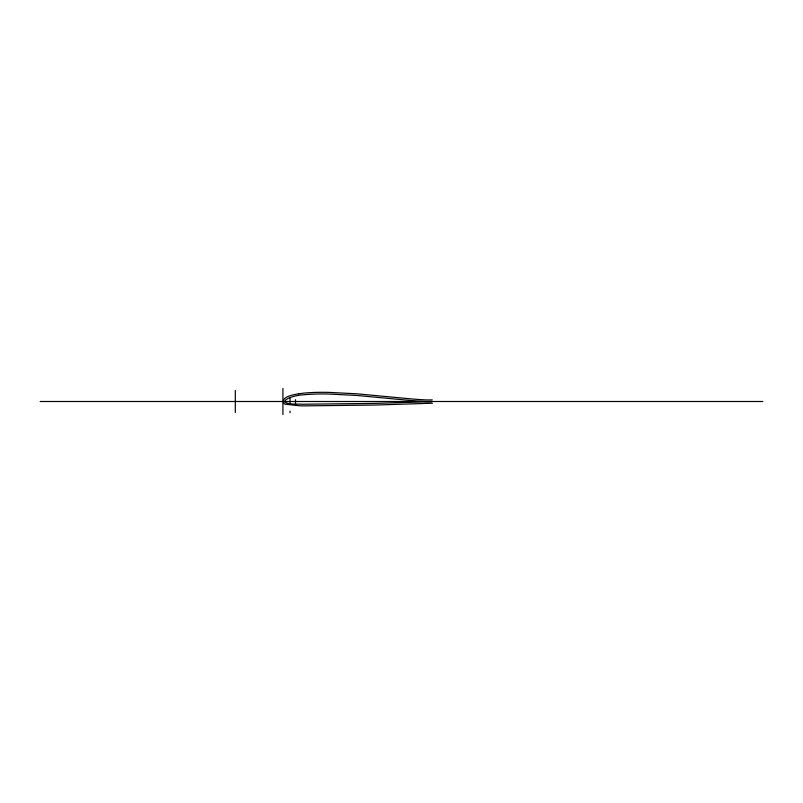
<?xml version="1.0" encoding="UTF-8"?>
<svg xmlns="http://www.w3.org/2000/svg" width="803" height="803" viewBox="0 0 803 803"><rect width="100%" height="100%" fill="white"/><g stroke="black" fill="none" stroke-linecap="round" stroke-linejoin="round"><path stroke-width="1.2" d="M298.806 393.781C294.149 394.654 279.785 396.662 284.252 403.758A5.39 5.39 0 0 0 285.386 404.22L299.7 405.776A172.695 172.695 0 0 0 303.494 405.886L374.991 405.043L432.415 403.226M298.826 393.781L303.705 393.149A158.914 158.914 0 0 1 307.429 392.818L313.662 392.466A170.607 170.607 0 0 1 318.701 392.336A172.474 172.474 0 0 1 322.485 392.316L325.014 392.326A174.753 174.753 0 0 1 328.818 392.376L356.733 393.801L412.612 399.031A173.759 173.759 0 0 0 416.396 399.332L425.078 399.864A78.553 78.553 0 0 0 428.631 399.954L432.245 399.874M432.335 401.52L374.961 403.397L303.534 404.24A171.039 171.039 0 0 1 299.76 404.13C272.257 404.652 288.668 395.508 303.875 394.785A157.669 157.669 0 0 1 307.549 394.454L313.722 394.112A168.961 168.961 0 0 1 318.721 393.982A170.828 170.828 0 0 1 322.485 393.952L325.004 393.962A173.107 173.107 0 0 1 328.778 394.022L356.602 395.437L412.481 400.667A175.014 175.014 0 0 0 416.275 400.968L425.008 401.51A80.24 80.24 0 0 0 428.631 401.59L431.803 401.55M40.15 401.5L762.85 401.5M295.504 399.693L295.504 405.585M290.044 397.565L290.044 403.447M290.034 411.076L290.034 412.722M282.917 388.431L282.917 414.569M235.309 390.549L235.309 412.451"/></g></svg>
